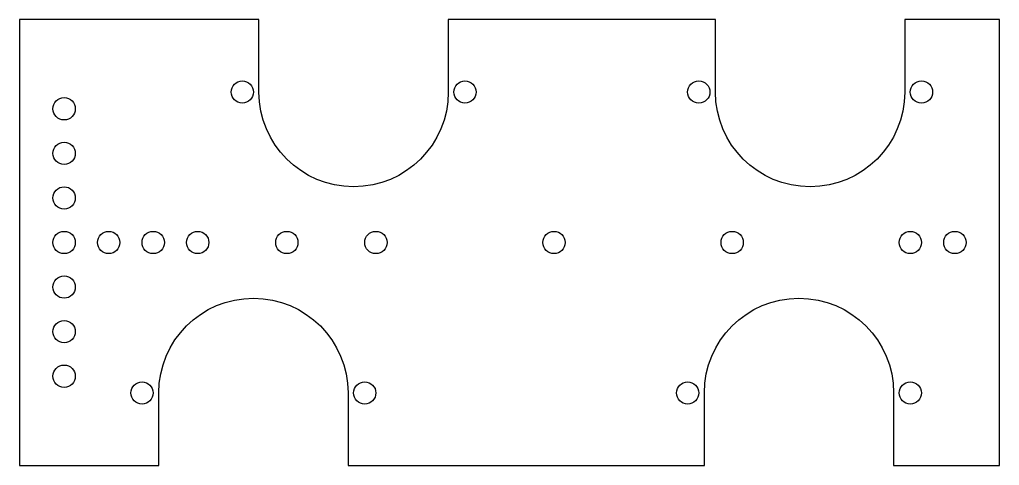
# Model space of a CAD drawing. Extents: x 0 to 220, y 0 to 100.
import ezdxf

# ---------------------------------------------------------------- set-up
doc = ezdxf.new("R2010")
doc.units = 0
doc.layers.get('0').update_dxf_attribs({"linetype": 'continuous'})

# ---------------------------------------------------------------- blocks, each defined once
blk = doc.blocks.new('SKETCH')
at = {"color": 7}
blk.add_lwpolyline([(196.25, 16.25), (196.25, 0), (220, 0), (220, 100), (198.75, 100), (198.75, 83.75, -1), (156.25, 83.75), (156.25, 100), (96.25, 100), (96.25, 83.75, -1), (53.75, 83.75), (53.75, 100), (0, 100), (0, 0), (31.25, 0), (31.25, 16.25, -1), (73.75, 16.25), (73.75, 0), (153.75, 0), (153.75, 16.25, -1)], format="xyb", close=True, dxfattribs=at)
for centre in [(50, 83.75), (100, 83.75), (152.5, 83.75), (202.5, 83.75), (10, 80), (10, 70), (10, 60), (10, 50), (20, 50), (30, 50), (40, 50), (60, 50), (80, 50), (120, 50), (160, 50), (200, 50), (210, 50), (10, 40), (10, 30), (10, 20), (27.5, 16.25), (77.5, 16.25), (150, 16.25), (200, 16.25)]:
    blk.add_circle(centre, 2.5, dxfattribs=at)

msp = doc.modelspace()

# ---------------------------------------------------------------- block references
msp.add_blockref('SKETCH', (0, 0))

doc.saveas('drawing.dxf')
